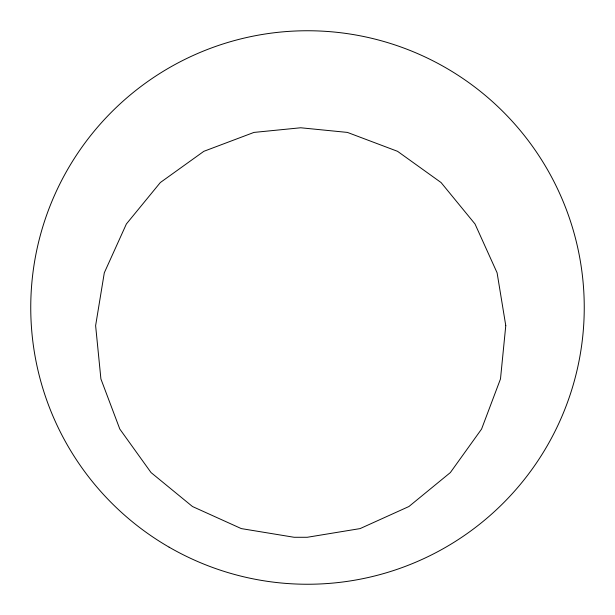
<?xml version="1.0" encoding="UTF-8"?>
<svg xmlns="http://www.w3.org/2000/svg" width="615" height="615" viewBox="0 0 615 615"><rect width="100%" height="100%" fill="white"/><g stroke="black" fill="none" stroke-linecap="round" stroke-linejoin="round"><path stroke-width="0.92" d="M505.776 325.643L500.487 378.948L481.576 429.062L450.349 472.574L408.913 506.522L360.113 528.593L307.254 537.279L294.131 537.279L241.28 528.593L192.472 506.522L151.044 472.574L119.81 429.062L100.906 378.948L95.617 325.643L104.304 272.791L126.375 223.983L160.323 182.547L203.834 151.321L253.957 132.417L300.697 127.774L347.437 132.417L397.551 151.321L441.07 182.547L475.018 223.983L497.089 272.791L505.776 325.643M169.125 547.173A276.75 276.75 0 0 0 584.25 307.5A276.75 276.75 0 0 0 169.125 67.827A276.75 276.75 0 0 0 169.125 547.173"/></g></svg>
